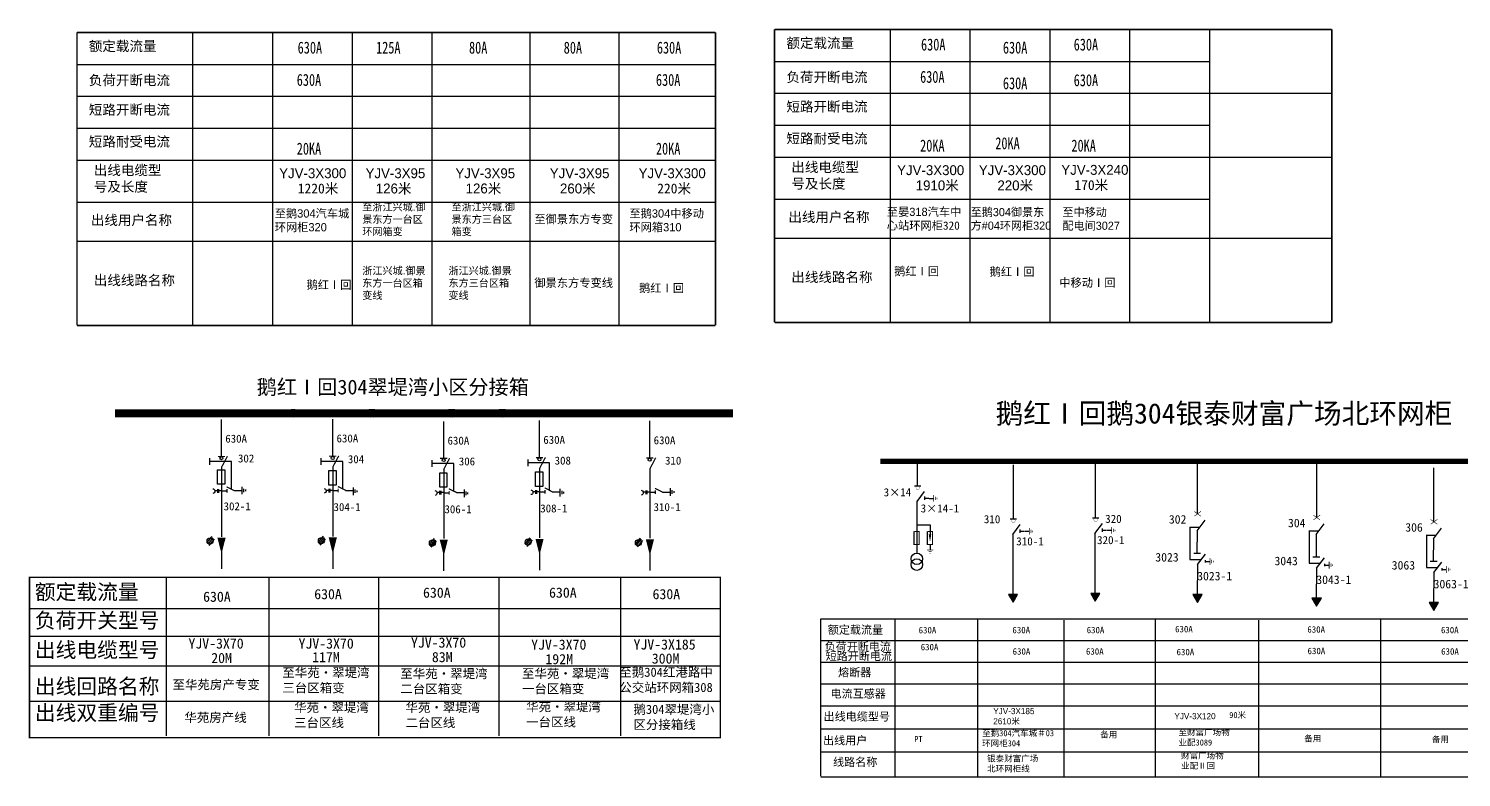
# Model space of a CAD drawing. Extents: x 498 to 1045, y -170 to 129.
# Drawn here: x 498.4 to 780.6, y -169.6 to -22.1 of the extents above; entities that cross this region are included whole.
import ezdxf

# ---------------------------------------------------------------- set-up
doc = ezdxf.new("R2010")
doc.units = 0
doc.header["$LTSCALE"] = 0.774411
doc.linetypes.add('ACAD_ISO02W100', pattern=[15, 12, -3])
doc.layers.get('0').update_dxf_attribs({"linetype": 'CONTINUOUS'})
doc.layers.add('2', color=7, linetype='CONTINUOUS')
doc.styles.add('HZ', font='')
doc.styles.get("Standard").update_dxf_attribs({"font": '', "height": 2.5})
doc.styles.add('字体', font='', dxfattribs={"height": 2.5})
doc.styles.get('HZ').set_extended_font_data('楷体_GB2312')
doc.styles.get('Standard').set_extended_font_data('SimSun')
doc.styles.get('字体').set_extended_font_data('楷体_GB2312')

# ---------------------------------------------------------------- blocks, each defined once
blk = doc.blocks.new('A$C26E27745')
at = {"const_width": 0.3}
blk.add_lwpolyline([(0.16, 31.73), (136.28, 31.73), (136.28, 0.15), (0.15, 0.15)], close=True, dxfattribs=at)
blk = doc.blocks.new('JD')
for points in [[(-2, 0.2), (-2, -0.2), (2, 0.2), (2, -0.2)], [(1, -1.2), (1, -0.8), (-1, -1.2), (-1, -0.8)], [(-0.5, -1.8), (-0.5, -2.2), (0.5, -1.8), (0.5, -2.2)]]:
    blk.add_trace(points)

msp = doc.modelspace()

# ---------------------------------------------------------------- hatches: boundary and pattern name
for color, points in [(0, [(692.31, -135.12), (693.18, -133.6), (691.43, -133.6)]), (0, [(708.52, -134.93), (709.39, -133.41), (707.64, -133.41)]), (7, [(728.66, -135.17), (729.59, -133.56), (727.73, -133.56)]), (7, [(752.13, -135.89), (753.06, -134.28), (751.2, -134.28)]), (7, [(775.24, -136.75), (776.17, -135.14), (774.31, -135.14)])]:
    msp.add_hatch(color=color).paths.add_polyline_path(points)

# ---------------------------------------------------------------- linework, layer by layer
for p, q in [((668.1, -22.22), (668.1, -79.97)), ((668.1, -22.22), (668.1, -79.97)), ((683.82, -22.22), (683.82, -79.97)), ((699.55, -22.22), (699.55, -79.97)), ((715.27, -22.22), (715.27, -41.1)), ((731, -22.22), (731, -79.97)), ((530.65, -22.82), (530.65, -80.57)), ((530.65, -22.82), (530.65, -80.57)), ((546.38, -22.82), (546.38, -80.57)), ((562.1, -22.82), (562.1, -80.57)), ((577.83, -22.82), (577.83, -41.7)), ((597.14, -22.82), (597.14, -80.57)), ((614.65, -22.82), (614.65, -80.57)), ((577.83, -41.7), (577.83, -80.57)), ((715.27, -41.1), (715.27, -79.97)), ((536.3, -99.08), (536.3, -106.35)), ((558.22, -99.03), (558.22, -106.3)), ((580.09, -99.46), (580.09, -106.73)), ((598.96, -99.3), (598.96, -106.58)), ((620.7, -99.38), (620.7, -106.66)), ((536.35, -108.5), (536.35, -122.19)), ((558.27, -108.45), (558.27, -122.14)), ((580.14, -108.88), (580.14, -122.57)), ((599.01, -108.73), (599.01, -122.42)), ((620.74, -108.81), (620.74, -122.5)), ((536.35, -113.14), (537.44, -113.14)), ((538.86, -113.11), (540.34, -113.11)), ((558.27, -113.09), (559.36, -113.09)), ((560.78, -113.06), (562.26, -113.06)), ((580.14, -113.52), (581.22, -113.52)), ((582.65, -113.49), (584.13, -113.49)), ((599.01, -113.37), (600.1, -113.37)), ((601.52, -113.34), (603, -113.34)), ((620.74, -113.45), (621.83, -113.45)), ((623.25, -113.42), (624.73, -113.42)), ((727.14, -120.32), (729.1, -120.32)), ((727.17, -120.33), (727.17, -126.7)), ((728.6, -121.01), (728.54, -125.42)), ((750.62, -121.04), (752.57, -121.04)), ((750.64, -121.05), (750.64, -127.43)), ((534.45, -122.16), (533.41, -123.41)), ((534.68, -122.41), (533.64, -123.65)), ((534.89, -122.66), (533.85, -123.91)), ((536.35, -122.99), (536.35, -128.56)), ((556.37, -122.11), (555.33, -123.36)), ((556.6, -122.36), (555.56, -123.6)), ((556.81, -122.61), (555.77, -123.86)), ((558.27, -122.94), (558.27, -128.51)), ((578.24, -122.54), (577.19, -123.79)), ((578.47, -122.79), (577.42, -124.03)), ((578.67, -123.04), (577.63, -124.29)), ((580.13, -123.37), (580.13, -128.94)), ((597.11, -122.39), (596.07, -123.64)), ((597.34, -122.63), (596.3, -123.88)), ((597.55, -122.89), (596.51, -124.14)), ((599.01, -123.21), (599.01, -128.79)), ((618.84, -122.47), (617.8, -123.72)), ((619.08, -122.71), (618.03, -123.96)), ((619.28, -122.97), (618.24, -124.22)), ((620.74, -123.3), (620.74, -128.87)), ((752.07, -121.73), (752.01, -126.15)), ((773.73, -121.9), (775.68, -121.9)), ((773.75, -121.9), (773.75, -128.28)), ((775.18, -122.59), (775.12, -127)), ((727.17, -126.7), (729.38, -126.69)), ((727.94, -125.47), (729.28, -125.47)), ((751.41, -126.19), (752.76, -126.19)), ((730.17, -127.06), (731.11, -127.06)), ((750.64, -127.43), (752.85, -127.42)), ((753.65, -127.78), (754.59, -127.78)), ((773.75, -128.28), (775.96, -128.27)), ((774.52, -127.04), (775.86, -127.04)), ((776.76, -128.64), (777.7, -128.64)), ((525.48, -130.28), (525.48, -161.43)), ((545.68, -130.28), (545.68, -161.43)), ((567.28, -130.28), (567.28, -161.43)), ((590.98, -130.28), (590.98, -161.43)), ((614.98, -130.28), (614.98, -161.43)), ((498.59, -136.32), (634.65, -136.32)), ((654.39, -138.41), (654.39, -169.39)), ((669.01, -138.41), (669.01, -169.5)), ((685.33, -138.41), (685.33, -169.5)), ((702.34, -138.65), (702.34, -169.5)), ((720.31, -138.54), (720.31, -169.52)), ((740.66, -138.64), (740.66, -169.63)), ((764.71, -138.52), (764.71, -169.62)), ((498.59, -141.81), (634.65, -141.81)), ((498.59, -147.64), (634.65, -147.64)), ((498.59, -154.58), (634.65, -154.58))]:
    msp.add_line(p, q)
at = {"linetype": 'Continuous'}
for p, q in [((507.89, -29.11), (633.68, -29.11)), ((645.33, -28.51), (730.87, -28.51)), ((507.89, -35.4), (633.68, -35.4)), ((645.33, -34.8), (755.11, -34.8)), ((507.89, -41.69), (633.68, -41.69)), ((645.33, -41.09), (730.97, -41.09)), ((507.89, -47.98), (633.68, -47.98)), ((645.33, -47.38), (755.11, -47.38)), ((507.89, -56.27), (633.68, -56.27)), ((645.33, -55.67), (730.87, -55.67)), ((507.89, -63.94), (633.68, -63.94)), ((645.33, -63.34), (755.11, -63.34)), ((540.38, -112.34), (540.38, -113.84)), ((540.73, -112.73), (540.73, -113.42)), ((562.3, -112.48), (562.3, -113.98)), ((562.65, -112.87), (562.65, -113.56)), ((603.04, -112.76), (603.04, -114.25)), ((624.77, -112.65), (624.77, -114.14)), ((541.07, -112.92), (541.07, -113.25)), ((563, -113.07), (563, -113.39)), ((584.17, -112.91), (584.17, -114.41)), ((584.51, -113.3), (584.51, -113.99)), ((584.86, -113.5), (584.86, -113.82)), ((603.39, -113.15), (603.39, -113.84)), ((603.73, -113.34), (603.73, -113.66)), ((625.12, -113.04), (625.12, -113.73)), ((625.47, -113.23), (625.47, -113.55)), ((654.45, -138.4), (809.48, -138.4)), ((654.39, -142.67), (669.61, -142.67)), ((669.61, -142.67), (752.09, -142.67)), ((752.09, -142.67), (809.48, -142.67)), ((654.39, -146.93), (681.41, -146.93)), ((681.23, -146.93), (809.48, -146.93)), ((654.39, -151.19), (809.48, -151.19)), ((654.39, -155.51), (809.48, -155.51)), ((654.39, -160.05), (809.48, -160.05)), ((654.45, -164.58), (809.48, -164.58)), ((654.45, -169.5), (809.48, -169.5))]:
    msp.add_line(p, q, dxfattribs=at)
at = {"color": 7}
for p, q in [((728.67, -117.69), (728.67, -107.02)), ((692.38, -118.69), (692.38, -108.02)), ((708.59, -118.5), (708.59, -107.83)), ((752.14, -118.42), (752.14, -107.74)), ((775.25, -119.27), (775.25, -108.6))]:
    msp.add_line(p, q, dxfattribs=at)
at = {"color": 0}
for p, q in [((673.5, -112.05), (673.5, -107.71)), ((672.91, -112.19), (674.18, -112.19)), ((673.34, -115.26), (673.34, -125.47)), ((674.85, -114.28), (674.85, -114.94)), ((674.86, -114.62), (675.7, -114.62)), ((675.79, -114.64), (676.68, -114.64)), ((707.96, -118.5), (709.23, -118.5)), ((673.33, -119.84), (675.96, -119.84)), ((675.96, -119.84), (675.96, -121.77)), ((691.75, -118.69), (693.02, -118.69)), ((693.68, -120.78), (693.68, -121.44)), ((693.7, -121.11), (694.54, -121.11)), ((694.63, -121.13), (695.51, -121.13)), ((709.89, -120.59), (709.89, -121.25)), ((709.91, -120.92), (710.75, -120.92)), ((710.83, -120.93), (711.72, -120.93)), ((675.96, -123.79), (675.96, -124.78)), ((692.25, -121.76), (692.25, -133.87)), ((708.46, -121.57), (708.46, -133.68)), ((728.66, -127.69), (728.6, -133.84)), ((752.13, -128.41), (752.07, -134.57)), ((775.24, -129.26), (775.18, -135.42))]:
    msp.add_line(p, q, dxfattribs=at)
at = {"linetype": 'Continuous', "const_width": 0.302}
for points in [[(645.33, -22.22), (645.33, -79.97)], [(668.1, -22.22), (645.33, -22.22)], [(755.11, -22.22), (668.1, -22.22)], [(755.11, -79.97), (755.11, -22.22)], [(530.65, -22.82), (507.89, -22.82)], [(507.89, -22.82), (507.89, -80.57)], [(633.68, -22.82), (530.65, -22.82)], [(633.68, -80.57), (633.68, -22.82)], [(507.89, -80.57), (633.68, -80.57)], [(645.33, -79.97), (755.11, -79.97)]]:
    msp.add_lwpolyline(points, dxfattribs=at)
for points, const_width in [([(515.4, -97.86), (637.12, -97.86)], 1.57), ([(535.65, -106.38), (537.05, -106.38)], 0.236), ([(536.35, -108.56), (537.53, -106.32)], 0.236), ([(557.57, -106.33), (558.97, -106.33)], 0.236), ([(558.27, -108.51), (559.45, -106.27)], 0.236), ([(579.44, -106.76), (580.83, -106.76)], 0.236), ([(580.14, -108.94), (581.31, -106.7)], 0.236), ([(598.31, -106.61), (599.71, -106.61)], 0.236), ([(599.01, -108.79), (600.19, -106.55)], 0.236), ([(620.05, -106.69), (621.44, -106.69)], 0.236), ([(620.74, -108.87), (621.92, -106.63)], 0.236), ([(666.2, -107.34), (816.35, -107.34)], 1.05), ([(537.38, -112.36), (538.95, -113.14)], 0.236), ([(537.44, -112.78), (537.44, -113.5)], 0.236), ([(559.3, -112.31), (560.87, -113.09)], 0.236), ([(559.36, -112.73), (559.36, -113.45)], 0.236), ([(581.16, -112.74), (582.74, -113.52)], 0.236), ([(600.04, -112.58), (601.61, -113.37)], 0.236), ([(600.1, -113.01), (600.1, -113.73)], 0.236), ([(621.77, -112.67), (623.34, -113.45)], 0.236), ([(581.22, -113.16), (581.22, -113.88)], 0.236), ([(621.83, -113.09), (621.83, -113.81)], 0.236), ([(727.99, -117.21), (729.33, -118.16)], 0.114), ([(728.02, -118.16), (729.36, -117.2)], 0.114), ([(751.46, -117.94), (752.81, -118.88)], 0.114), ([(751.49, -118.89), (752.83, -117.92)], 0.114), ([(774.57, -118.79), (775.91, -119.73)], 0.114), ([(774.6, -119.74), (775.94, -118.77)], 0.114), ([(727.94, -125.47), (729.28, -125.47)], 0.114), ([(751.41, -126.19), (752.76, -126.19)], 0.114), ([(774.52, -127.04), (775.86, -127.04)], 0.114)]:
    msp.add_lwpolyline(points, dxfattribs=dict(const_width=const_width))
for points in [[(534.03, -106.74), (534.03, -108.05)], [(555.95, -106.69), (555.95, -108)], [(577.81, -107.12), (577.81, -108.43)], [(596.69, -106.97), (596.69, -108.28)], [(535.56, -112.8), (535.56, -113.52)], [(535.78, -112.8), (535.78, -113.52)], [(557.48, -112.75), (557.48, -113.47)], [(557.7, -112.75), (557.7, -113.47)], [(535.56, -113.13), (535.06, -113.13)], [(536.35, -113.13), (535.78, -113.13)], [(557.48, -113.08), (556.98, -113.08)], [(558.27, -113.08), (557.7, -113.08)], [(579.34, -113.51), (578.85, -113.51)], [(579.34, -113.18), (579.34, -113.9)], [(579.56, -113.18), (579.56, -113.9)], [(580.13, -113.51), (579.56, -113.51)], [(598.22, -113.36), (597.72, -113.36)], [(598.22, -113.03), (598.22, -113.74)], [(598.44, -113.03), (598.44, -113.74)], [(599.01, -113.36), (598.44, -113.36)], [(619.95, -113.44), (619.45, -113.44)], [(619.95, -113.11), (619.95, -113.83)], [(620.17, -113.11), (620.17, -113.83)], [(620.74, -113.44), (620.17, -113.44)], [(730.19, -126.85), (730.19, -127.3)], [(753.66, -127.57), (753.66, -128.03)], [(776.77, -128.43), (776.77, -128.88)]]:
    msp.add_lwpolyline(points)
at = {"linetype": 'ACAD_ISO02W100'}
for points in [[(538.34, -112.77), (538.34, -107.4), (534.03, -107.4)], [(560.26, -112.72), (560.26, -107.35), (555.95, -107.35)], [(582.13, -113.15), (582.13, -107.78), (577.81, -107.78)], [(601, -113), (601, -107.62), (596.69, -107.62)]]:
    msp.add_lwpolyline(points, dxfattribs=at)
at = {"color": 0, "linetype": 'Continuous'}
for points in [[(535.59, -109.02), (537, -109.02), (537, -111.87), (535.59, -111.87)], [(557.52, -109.16), (558.93, -109.16), (558.93, -112.01), (557.52, -112.01)], [(579.39, -109.59), (580.79, -109.59), (580.79, -112.44), (579.39, -112.44)], [(598.26, -109.44), (599.67, -109.44), (599.67, -112.29), (598.26, -112.29)]]:
    msp.add_lwpolyline(points, close=True, dxfattribs=at)
for points, format in [([(534.64, -112.73, -0.877934), (534.65, -113.68)], "xyb"), ([(556.56, -112.68, -0.877934), (556.58, -113.63)], "xyb"), ([(578.42, -113.11, -0.877934), (578.44, -114.06)], "xyb"), ([(597.3, -112.95, -0.877934), (597.31, -113.91)], "xyb"), ([(619.03, -113.03, -0.877934), (619.05, -113.99)], "xyb"), ([(536.37, -122.4, 1.61, 0, 0), (536.37, -125.59, 0, 0, 0)], "xyseb"), ([(558.29, -122.35, 1.61, 0, 0), (558.29, -125.54, 0, 0, 0)], "xyseb"), ([(580.16, -122.78, 1.61, 0, 0), (580.16, -125.97, 0, 0, 0)], "xyseb"), ([(599.03, -122.63, 1.61, 0, 0), (599.03, -125.82, 0, 0, 0)], "xyseb"), ([(620.77, -122.71, 1.61, 0, 0), (620.77, -125.9, 0, 0, 0)], "xyseb")]:
    msp.add_lwpolyline(points, format=format)
at = {"color": 0}
for points, const_width in [([(672.91, -112.19), (674.18, -112.19)], 0.108), ([(707.96, -118.5), (709.23, -118.5)], 0.108), ([(672.81, -121.16), (672.81, -123.72), (673.84, -123.72), (673.84, -121.16), (672.84, -121.16)], 0.217), ([(675.44, -121.16), (675.44, -123.72), (676.47, -123.72), (676.47, -121.16), (675.48, -121.16)], 0.217), ([(691.75, -118.69), (693.02, -118.69)], 0.108)]:
    msp.add_lwpolyline(points, dxfattribs=dict(at, const_width=const_width))
at = {"color": 0, "const_width": 0.0539}
for points in [[(673.19, -112.55, 1), (673.89, -112.55, 1)], [(708.24, -118.85, 1), (708.94, -118.85, 1)], [(692.03, -119.04, 1), (692.73, -119.04, 1)]]:
    msp.add_lwpolyline(points, format="xyb", close=True, dxfattribs=at)
at = {"color": 0}
msp.add_lwpolyline([(675.96, -121.74, 0.506, 0, 0), (675.96, -123.18, 0, 0, 0)], format="xyseb", dxfattribs=at)
for points in [[(692.31, -135.12), (693.18, -133.6), (691.43, -133.6)], [(708.52, -134.93), (709.39, -133.41), (707.64, -133.41)]]:
    msp.add_lwpolyline(points, close=True, dxfattribs=at)
at = {"color": 7}
for points in [[(728.66, -135.17), (729.59, -133.56), (727.73, -133.56)], [(752.13, -135.89), (753.06, -134.28), (751.2, -134.28)], [(775.24, -136.75), (776.17, -135.14), (774.31, -135.14)]]:
    msp.add_lwpolyline(points, close=True, dxfattribs=at)
for centre, radius in [((550.49, -97.88), 0.783), ((565.73, -97.88), 0.783), ((566.22, -97.88), 0.783), ((581.45, -97.88), 0.783), ((581.94, -97.88), 0.783), ((591.46, -97.88), 0.783), ((591.94, -97.88), 0.783), ((536.35, -106.72), 0.302), ((558.27, -106.67), 0.302), ((580.14, -107.1), 0.302), ((599.01, -106.94), 0.302), ((620.74, -107.03), 0.302), ((534.12, -123.04), 0.596), ((556.04, -122.99), 0.596), ((577.91, -123.42), 0.596), ((596.78, -123.26), 0.596), ((618.51, -123.35), 0.596)]:
    msp.add_circle(centre, radius)
at = {"color": 0}
for centre in [(673.36, -126.55), (673.36, -127.69)]:
    msp.add_circle(centre, 1.14, dxfattribs=at)
at = {"layer": '2', "color": 0}
for p, q in [((673.41, -115.27), (674.87, -113.32)), ((692.25, -121.76), (693.71, -119.81)), ((708.46, -121.57), (709.92, -119.62))]:
    msp.add_line(p, q, dxfattribs=at)
at = {"layer": '2'}
for p, q in [((728.6, -121.01), (730.14, -118.94)), ((752.07, -121.73), (753.62, -119.67)), ((775.18, -122.59), (776.72, -120.52)), ((728.66, -127.69), (730.21, -125.62)), ((752.13, -128.41), (753.68, -126.35)), ((775.24, -129.26), (776.79, -127.2))]:
    msp.add_line(p, q, dxfattribs=at)

# ---------------------------------------------------------------- block references
at = {"color": 0, "xscale": 0.3297305593027886, "yscale": 0.3297305593027886, "zscale": 0.3297305593611308, "rotation": 90}
for p in [(676.69, -114.66), (695.53, -121.16), (711.73, -120.95)]:
    msp.add_blockref('JD', p, dxfattribs=at)
at = {"color": 0, "xscale": 0.3036991993997162, "yscale": 0.3036991993576521, "zscale": 0.3036991994115678}
msp.add_blockref('JD', (675.98, -124.83), dxfattribs=at)
at = {"xscale": 0.3495080551147112, "yscale": 0.3495080551147112, "zscale": 0.3495080551767315, "rotation": 90}
for p in [(731.13, -127.09), (754.6, -127.81), (777.71, -128.66)]:
    msp.add_blockref('JD', p, dxfattribs=at)
at = {"linetype": 'Continuous'}
msp.add_blockref('A$C26E27745', (498.37, -161.94), dxfattribs=at)

# ---------------------------------------------------------------- texts
at = {"width": 0.75}
for s, p in [('630A', (551.37, -26.98)), ('125A', (566.82, -26.98)), ('80A', (585.13, -26.98)), ('80A', (603.79, -26.98)), ('630A', (622.14, -26.98)), ('630A', (674.19, -26.37)), ('630A', (690.32, -26.97)), ('630A', (704.27, -26.37)), ('630A', (551.19, -33.34)), ('630A', (621.96, -33.34)), ('630A', (674.01, -32.74)), ('630A', (704.27, -33.4)), ('630A', (690.32, -34)), ('20KA', (551.19, -46.89)), ('20KA', (621.96, -46.89)), ('20KA', (674.01, -46.29)), ('20KA', (688.82, -45.83)), ('20KA', (703.82, -46.29))]:
    msp.add_text(s, height=2.359, dxfattribs=at).set_placement(p)
for s, height, p in [('630A', 1.572, (537.11, -103.66)), ('630A', 1.572, (559.03, -103.61)), ('630A', 1.572, (580.9, -104.04)), ('630A', 1.572, (599.77, -103.89)), ('630A', 1.572, (621.51, -103.97)), ('302', 1.572, (539.61, -107.56)), ('304', 1.572, (561.26, -107.71)), ('306', 1.572, (583.12, -108.14)), ('308', 1.572, (602, -107.98)), ('310', 1.572, (623.75, -107.99)), ('302-1', 1.572, (536.78, -116.99)), ('304-1', 1.572, (558.43, -117.14)), ('310-1', 1.572, (621.49, -117.14)), ('306-1', 1.572, (580.29, -117.57)), ('308-1', 1.572, (599.17, -117.41)), ('630A', 2, (554.63, -134.51)), ('630A', 2, (576.07, -134.22)), ('630A', 2, (600.9, -134.22)), ('630A', 2, (621.29, -134.51)), ('630A', 2, (532.74, -135.02)), ('630A', 1.278, (673.72, -141.26)), ('630A', 1.278, (692.2, -141.23)), ('630A', 1.278, (706.83, -141.23)), ('630A', 1.278, (724.25, -141.05)), ('630A', 1.278, (750.31, -141.12)), ('630A', 1.278, (776.63, -141.23)), ('YJV-3X70', 2, (529.85, -144.24)), ('YJV-3X70', 2, (551.54, -144.25)), ('YJV-3X70', 2, (573.69, -144.06)), ('YJV-3X70', 2, (597.37, -144.46)), ('YJV-3X185', 2, (617.54, -144.43)), ('630A', 1.278, (674.13, -144.58)), ('20M', 2, (534.34, -147.1)), ('117M', 2, (554.23, -146.93)), ('83M', 2, (577.82, -146.92)), ('192M', 2, (600.18, -147.32)), ('300M', 2, (621.14, -147.21)), ('630A', 1.278, (692.24, -145.45)), ('630A', 1.278, (706.69, -145.45)), ('630A', 1.278, (724.54, -145.56)), ('630A', 1.278, (750.35, -145.35)), ('630A', 1.278, (776.67, -145.45))]:
    msp.add_text(s, height=height).set_placement(p)
at = {"color": 0}
for s, height, p in [('3×14', 1.594, (666.83, -114.24)), ('3×14-1', 1.594, (674.12, -117.41)), ('310', 1.594, (686.56, -119.54)), ('320', 1.594, (710.47, -119.47)), ('302', 1.69, (723.02, -119.62)), ('304', 1.69, (746.49, -120.34)), ('306', 1.69, (769.6, -121.2)), ('310-1', 1.594, (692.95, -123.9)), ('320-1', 1.594, (708.87, -123.66)), ('3023', 1.69, (720.35, -127.09)), ('3043', 1.69, (743.83, -127.82)), ('3063', 1.69, (766.93, -128.67)), ('3023-1', 1.69, (728.6, -130.8)), ('3043-1', 1.69, (752.07, -131.52)), ('3063-1', 1.69, (775.18, -132.37))]:
    msp.add_text(s, height=height, dxfattribs=at).set_placement(p)
at = {"style": 'HZ'}
for s, height, p in [('额定载流量', 3, (499.59, -134.58)), ('负荷开关型号', 3, (499.59, -140.19)), ('额定载流量', 1.598, (655.82, -141.35)), ('出线电缆型号', 3, (499.59, -146)), ('负荷开断电流', 1.598, (655.19, -144.65)), ('短路开断电流', 1.598, (655.39, -146.54)), ('熔断器', 1.598, (657.84, -149.75)), ('出线回路名称', 3, (499.59, -153.19)), ('电流互感器', 1.598, (656.36, -153.93)), ('出线双重编号', 3, (499.59, -158.4)), ('出线电缆型号', 1.598, (654.99, -158.45)), ('出线用户', 1.598, (654.88, -163.15)), ('线路名称', 1.598, (656.86, -167.4))]:
    msp.add_text(s, height=height, dxfattribs=at).set_placement(p)
at = {"color": 0, "attachment_point": 1}
for s, insert, char_height, width in [('{\\f\uffbfﾬￌﾣﾤ_GB2312|b0|i0|c134|p49;额定载流量}', (510.22, -24.53), 1.9545, 80.8358), ('{\\f\uffbfﾬￌﾣﾤ_GB2312|b0|i0|c134|p49;额定载流量}', (647.67, -23.92), 1.9545, 80.8358), ('{\\f\uffbfﾬￌﾣﾤ_GB2312|b0|i0|c134|p49;负荷开断电流}', (510.22, -31.25), 1.9545, 80.8358), ('{\\f\uffbfﾬￌﾣﾤ_GB2312|b0|i0|c134|p49;负荷开断电流}', (647.67, -30.64), 1.9545, 80.8358), ('{\\f\uffbfﾬￌﾣﾤ_GB2312|b0|i0|c134|p49;短路开断电流}', (647.67, -36.46), 1.9545, 80.8358), ('{\\f\uffbfﾬￌﾣﾤ_GB2312|b0|i0|c134|p49;短路开断电流}', (510.22, -37.07), 1.9545, 80.8358), ('{\\f\uffbfﾬￌﾣﾤ_GB2312|b0|i0|c134|p49;短路耐受电流}', (510.22, -43.35), 1.9545, 80.8358), ('{\\f\uffbfﾬￌﾣﾤ_GB2312|b0|i0|c134|p49;短路耐受电流}', (647.67, -42.74), 1.9545, 80.8358), ('{\\f\uffbfﾬￌﾣﾤ_GB2312|b0|i0|c134|p49;出线电缆型号及长度}', (511.2, -48.98), 1.9545, 13.5561), ('{\\f\uffbfﾬￌﾣﾤ_GB2312|b0|i0|c134|p49;YJV-3X300}', (547.73, -49.58), 1.9545, 80.8358), ('{\\f\uffbfﾬￌﾣﾤ_GB2312|b0|i0|c134|p49;YJV-3X95}', (564.75, -49.58), 1.9545, 80.8358), ('{\\f\uffbfﾬￌﾣﾤ_GB2312|b0|i0|c134|p49;YJV-3X95}', (582.45, -49.58), 1.9545, 80.8358), ('{\\f\uffbfﾬￌﾣﾤ_GB2312|b0|i0|c134|p49;YJV-3X95}', (601.04, -49.58), 1.9545, 80.8358), ('{\\f\uffbfﾬￌﾣﾤ_GB2312|b0|i0|c134|p49;YJV-3X300}', (618.55, -49.58), 1.9545, 80.8358), ('{\\f\uffbfﾬￌﾣﾤ_GB2312|b0|i0|c134|p49;出线电缆型号及长度}', (648.64, -48.38), 1.9545, 13.5561), ('{\\f\uffbfﾬￌﾣﾤ_GB2312|b0|i0|c134|p49;YJV-3X300}', (669.48, -48.98), 1.9545, 80.8358), ('{\\f\uffbfﾬￌﾣﾤ_GB2312|b0|i0|c134|p49;YJV-3X300}', (685.58, -48.98), 1.9545, 80.8358), ('{\\f\uffbfﾬￌﾣﾤ_GB2312|b0|i0|c134|p49;YJV-3X240}', (701.83, -48.92), 1.9545, 80.8358), ('1220米', (551.39, -52.59), 1.955, 80.8358), ('{\\f\uffbfﾬￌﾣﾤ_GB2312|b0|i0|c134|p49;126米}', (566.76, -52.59), 1.9545, 80.8358), ('{\\f\uffbfﾬￌﾣﾤ_GB2312|b0|i0|c134|p49;126米}', (584.46, -52.59), 1.9545, 80.8358), ('{\\f\uffbfﾬￌﾣﾤ_GB2312|b0|i0|c134|p49;260米}', (603.05, -52.59), 1.9545, 80.8358), ('220米', (622.21, -52.59), 1.955, 80.8358), ('{\\f\uffbfﾬￌﾣﾤ_GB2312|b0|i0|c134|p49;1910米}', (673.14, -51.98), 1.9545, 80.8358), ('{\\f\uffbfﾬￌﾣﾤ_GB2312|b0|i0|c134|p49;220米}', (689.24, -51.99), 1.9545, 80.8358), ('170米', (704.41, -51.92), 1.955, 80.8358), ('{\\f\uffbfﾬￌﾣﾤ_GB2312|b0|i0|c134|p49;至浙江兴城.御景东方一台区环网箱变}', (564.1, -56.48), 1.4589, 12.6719), ('{\\f\uffbfﾬￌﾣﾤ_GB2312|b0|i0|c134|p49;至浙江兴城.御景东方三台区箱变}', (581.69, -56.48), 1.4589, 12.6719), ('{\\f\uffbfﾬￌﾣﾤ_GB2312|b0|i0|c134|p49;出线用户名称}', (510.62, -58.82), 1.9545, 19.2839), ('至鹅{\\f\uffbfﾬￌﾣﾤ_GB2312|b0|i0|c134|p49;304}汽车城环网柜{\\f\uffbfﾬￌﾣﾤ_GB2312|b0|i0|c134|p49;320}', (546.85, -57.68), 1.6235, 15.3881), ('{\\f\uffbfﾬￌﾣﾤ_GB2312|b0|i0|c134|p49;至御景东方专变}', (598, -58.8), 1.6235, 15.3881), ('至鹅{\\f\uffbfﾬￌﾣﾤ_GB2312|b0|i0|c134|p49;304}中移动环网箱{\\f\uffbfﾬￌﾣﾤ_GB2312|b0|i0|c134|p49;310}', (616.73, -57.68), 1.6235, 15.3881), ('{\\f\uffbfﾬￌﾣﾤ_GB2312|b0|i0|c134|p49;出线用户名称}', (648.06, -58.21), 1.9545, 19.2839), ('至晏{\\f\uffbfﾬￌﾣﾤ_GB2312|b0|i0|c134|p49;318}汽车中心站环网柜320', (667.44, -57.36), 1.6235, 15.6724), ('{\\f\uffbfﾬￌﾣﾤ_GB2312|b0|i0|c134|p49;\\H1.196x;至鹅304御景东\\P方#04环网柜320}', (683.97, -57.42), 1.338, 23.44), ('{\\f\uffbfﾬￌﾣﾤ_GB2312|b0|i0|c134|p49;\\H1.196x;至中移动\\P配电间3027}', (702.06, -57.44), 1.338, 23.44), ('{\\f\uffbfﾬￌﾣﾤ_GB2312|b0|i0|c134|p49;出线线路名称}', (511.2, -70.67), 1.9545, 19.2839), ('{\\f\uffbfﾬￌﾣﾤ_GB2312|b0|i0|c134|p49;浙江兴城.御景东方一台区箱变线}', (564.1, -69.04), 1.4589, 12.6719), ('{\\f\uffbfﾬￌﾣﾤ_GB2312|b0|i0|c134|p49;浙江兴城.御景东方三台区箱变线}', (581.08, -69.04), 1.4589, 12.6719), ('{\\f\uffbfﾬￌﾣﾤ_GB2312|b0|i0|c134|p49;出线线路名称}', (648.64, -70.06), 1.9545, 19.2839), ('鹅红Ⅰ回', (668.88, -69.07), 1.623, 15.0453), ('鹅红Ⅰ回', (687.7, -69.17), 1.623, 15.0453), ('鹅红Ⅰ回', (553.11, -71.74), 1.623, 15.0453), ('{\\f\uffbfﾬￌﾣﾤ_GB2312|b0|i0|c134|p49;御景东方专变线}', (598, -71.36), 1.6235, 17.5035), ('鹅红Ⅰ回', (618.63, -72.39), 1.623, 15.0453), ('{\\f\uffbfﾬￌﾣﾤ_GB2312|b0|i0|c134|p49;中移动Ⅰ回}', (701.44, -71.33), 1.6235, 15.0453), ('{\\fFZFangSong-Z02|b0|i0|c134|p65;YJV-3X120}', (724.11, -156.96), 1.2, 80.8358), ('90米', (734.91, -156.74), 1.2, 80.8358), ('至鹅304汽车城＃03环网柜304', (686.23, -160.32), 1.2, 15.0453), ('至财富广场物业配3089', (724.92, -160.15), 1.2, 11.3353), ('银泰财富广场北环网柜线', (687.21, -165.31), 1.2, 10.42), ('财富广场物业配Ⅱ回', (725.42, -164.74), 1.2, 9.1816)]:
    msp.add_mtext(s, dxfattribs=dict(at, insert=insert, char_height=char_height, width=width))
at = {"color": 1, "insert": (543.3, -91.24), "char_height": 2.9131, "width": 266.0196, "attachment_point": 1}
msp.add_mtext('{\\C256;鹅红Ⅰ回304翠堤湾小区分接箱}', dxfattribs=at)
at = {"color": 7, "insert": (688.88, -95.9), "char_height": 4, "width": 266.0196, "attachment_point": 1}
msp.add_mtext('{\\C256;鹅红Ⅰ回鹅\\fKaiTi_GB2312|b0|i0|c134|p49;\\C7;304}银泰财富广场北环网柜', dxfattribs=at)
at = {"linetype": 'Continuous', "char_height": 1.8, "attachment_point": 1, "style": '字体'}
for s, insert, width in [('{\\fSimSun|b0|i0|c134|p2;至华苑·翠堤湾三台区箱变}', (548.35, -148.08), 19.1667), ('{\\fSimSun|b0|i0|c134|p2;至华苑·翠堤湾二台区箱变}', (571.6, -148.28), 17.52), ('{\\fSimSun|b0|i0|c134|p2;至华苑·翠堤湾一台区箱变}', (595.57, -148.25), 17.2667), ('{\\fSimSun|b0|i0|c134|p2;至鹅304红港路中公交站环网箱308}', (614.75, -148), 19.9596), ('{\\fSimSun|b0|i0|c134|p2;至华苑房产专变}', (526.71, -150.45), 19.626), ('{\\fSimSun|b0|i0|c134|p2;华苑·翠堤湾三台区线}', (550.67, -154.94), 14.7688), ('{\\fSimSun|b0|i0|c134|p2;华苑·翠堤湾二台区线}', (572.61, -154.94), 15.0847), ('{\\fSimSun|b0|i0|c134|p2;华苑·翠堤湾一台区线}', (596.38, -154.81), 14.7688), ('{\\fSimSun|b0|i0|c134|p2;鹅304翠堤湾小区分接箱线}', (617.52, -155.32), 16.9955), ('{\\fSimSun|b0|i0|c134|p2;华苑房产线}', (529.05, -156.92), 14.7688)]:
    msp.add_mtext(s, dxfattribs=dict(at, insert=insert, width=width))
at = {"color": 7, "linetype": 'Continuous', "char_height": 1.2, "attachment_point": 1, "style": '字体'}
for s, insert, width in [('{\\fFZFangSong-Z02|b0|i0|c134|p65;\\C0;YJV-3X185\\P2610\\fSimSun|b0|i0|c134|p2;米}', (688.42, -155.97), 12.9834), ('{\\fSimSun|b0|i0|c134|p2;备用}', (709.51, -160.59), 15.406), ('{\\fSimSun|b0|i0|c134|p2;PT}', (672.86, -161.49), 12.9834), ('{\\fSimSun|b0|i0|c134|p2;备用}', (749.69, -161.36), 15.406), ('{\\fSimSun|b0|i0|c134|p2;备用}', (774.86, -161.53), 15.406)]:
    msp.add_mtext(s, dxfattribs=dict(at, insert=insert, width=width))

doc.saveas('drawing.dxf')
